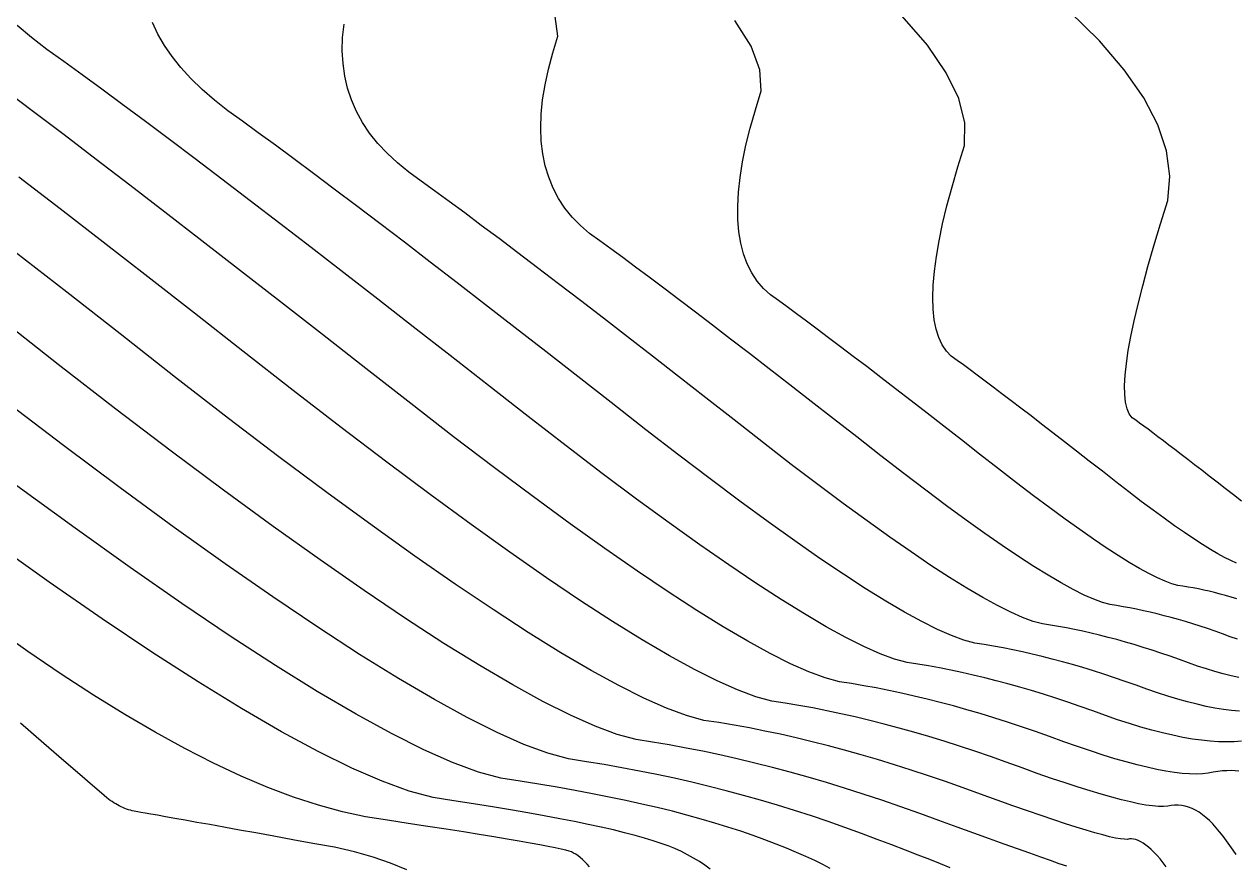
# Model space of a CAD drawing. Header units: inches. Extents: x 1412622.3 to 1412714.6, y 4931530.8 to 4931588.5.
# Drawn here: x 1412662.81 to 1412683.55, y 4931552.06 to 4931566.47 of the extents above; entities that cross this region are included whole.
import ezdxf

# ---------------------------------------------------------------- set-up
doc = ezdxf.new("R2010")
doc.units = ezdxf.units.IN
doc.header["$MEASUREMENT"] = 0

msp = doc.modelspace()

# ---------------------------------------------------------------- linework, layer by layer
for points in [[(1412683.58, 4931555.939), (1412683.454, 4931555.982), (1412683.323, 4931556.03), (1412683.194, 4931556.076), (1412683.066, 4931556.12), (1412682.939, 4931556.162), (1412682.813, 4931556.202), (1412682.689, 4931556.24), (1412682.566, 4931556.276), (1412682.444, 4931556.31), (1412682.323, 4931556.342), (1412682.203, 4931556.373), (1412682.085, 4931556.401), (1412681.967, 4931556.427), (1412681.851, 4931556.452), (1412681.736, 4931556.475), (1412681.622, 4931556.495), (1412681.51, 4931556.514), (1412681.399, 4931556.531), (1412681.268, 4931556.567), (1412681.119, 4931556.622), (1412680.952, 4931556.696), (1412680.765, 4931556.79), (1412680.56, 4931556.902), (1412680.336, 4931557.034), (1412680.093, 4931557.184), (1412679.831, 4931557.354), (1412679.551, 4931557.543), (1412679.251, 4931557.751), (1412678.933, 4931557.978), (1412678.596, 4931558.225), (1412678.241, 4931558.49), (1412677.866, 4931558.775), (1412677.473, 4931559.078), (1412677.061, 4931559.401), (1412676.664, 4931559.712), (1412676.281, 4931560.01), (1412675.914, 4931560.295), (1412675.561, 4931560.569), (1412675.223, 4931560.83), (1412674.9, 4931561.078), (1412674.592, 4931561.314), (1412674.299, 4931561.538), (1412674.02, 4931561.75), (1412673.756, 4931561.949), (1412673.508, 4931562.136), (1412673.274, 4931562.31), (1412673.054, 4931562.472), (1412672.85, 4931562.622), (1412672.661, 4931562.759), (1412672.486, 4931562.884), (1412672.328, 4931563.019), (1412672.186, 4931563.164), (1412672.061, 4931563.319), (1412671.953, 4931563.485), (1412671.861, 4931563.661), (1412671.786, 4931563.846), (1412671.727, 4931564.042), (1412671.685, 4931564.248), (1412671.66, 4931564.465), (1412671.651, 4931564.691), (1412671.658, 4931564.928), (1412671.683, 4931565.174), (1412671.723, 4931565.431), (1412671.781, 4931565.698), (1412671.855, 4931565.975), (1412671.945, 4931566.262), (1412671.895, 4931566.598)], [(1412683.559, 4931557.243), (1412683.464, 4931557.285), (1412683.359, 4931557.338), (1412683.243, 4931557.401), (1412683.116, 4931557.476), (1412682.979, 4931557.561), (1412682.831, 4931557.657), (1412682.672, 4931557.764), (1412682.503, 4931557.881), (1412682.323, 4931558.01), (1412682.133, 4931558.149), (1412681.932, 4931558.299), (1412681.72, 4931558.46), (1412681.498, 4931558.631), (1412681.265, 4931558.814), (1412681.04, 4931558.989), (1412680.824, 4931559.158), (1412680.617, 4931559.319), (1412680.417, 4931559.474), (1412680.226, 4931559.621), (1412680.044, 4931559.762), (1412679.869, 4931559.895), (1412679.704, 4931560.022), (1412679.546, 4931560.141), (1412679.397, 4931560.254), (1412679.256, 4931560.359), (1412679.124, 4931560.458), (1412679, 4931560.549), (1412678.885, 4931560.634), (1412678.778, 4931560.712), (1412678.679, 4931560.782), (1412678.594, 4931560.871), (1412678.521, 4931560.978), (1412678.463, 4931561.103), (1412678.417, 4931561.247), (1412678.385, 4931561.408), (1412678.366, 4931561.588), (1412678.36, 4931561.786), (1412678.368, 4931562.002), (1412678.389, 4931562.237), (1412678.423, 4931562.489), (1412678.47, 4931562.76), (1412678.531, 4931563.049), (1412678.605, 4931563.357), (1412678.693, 4931563.682), (1412678.793, 4931564.026), (1412678.907, 4931564.388), (1412678.912, 4931564.777), (1412678.807, 4931565.193), (1412678.593, 4931565.636), (1412678.269, 4931566.106), (1412677.836, 4931566.604)], [(1412683.647, 4931558.302), (1412683.51, 4931558.408), (1412683.367, 4931558.52), (1412683.229, 4931558.628), (1412683.096, 4931558.732), (1412682.968, 4931558.831), (1412682.845, 4931558.926), (1412682.728, 4931559.017), (1412682.615, 4931559.103), (1412682.508, 4931559.185), (1412682.406, 4931559.263), (1412682.309, 4931559.337), (1412682.217, 4931559.406), (1412682.131, 4931559.471), (1412682.05, 4931559.532), (1412681.973, 4931559.588), (1412681.902, 4931559.64), (1412681.836, 4931559.688), (1412681.776, 4931559.731), (1412681.726, 4931559.797), (1412681.689, 4931559.885), (1412681.663, 4931559.995), (1412681.649, 4931560.127), (1412681.647, 4931560.282), (1412681.656, 4931560.459), (1412681.677, 4931560.658), (1412681.709, 4931560.879), (1412681.753, 4931561.123), (1412681.809, 4931561.389), (1412681.876, 4931561.677), (1412681.956, 4931561.987), (1412682.046, 4931562.32), (1412682.149, 4931562.674), (1412682.263, 4931563.051), (1412682.388, 4931563.45), (1412682.422, 4931563.866), (1412682.364, 4931564.297), (1412682.214, 4931564.743), (1412681.973, 4931565.206), (1412681.639, 4931565.685), (1412681.214, 4931566.18), (1412680.696, 4931566.69)], [(1412683.648, 4931554.194), (1412683.524, 4931554.184), (1412683.393, 4931554.181), (1412683.256, 4931554.184), (1412683.113, 4931554.193), (1412682.962, 4931554.209), (1412682.806, 4931554.231), (1412682.642, 4931554.259), (1412682.473, 4931554.294), (1412682.296, 4931554.335), (1412682.114, 4931554.382), (1412681.924, 4931554.436), (1412681.728, 4931554.495), (1412681.526, 4931554.562), (1412681.317, 4931554.634), (1412681.101, 4931554.713), (1412680.888, 4931554.788), (1412680.676, 4931554.861), (1412680.467, 4931554.93), (1412680.259, 4931554.996), (1412680.053, 4931555.059), (1412679.85, 4931555.119), (1412679.648, 4931555.175), (1412679.448, 4931555.228), (1412679.251, 4931555.279), (1412679.055, 4931555.326), (1412678.861, 4931555.369), (1412678.669, 4931555.41), (1412678.479, 4931555.447), (1412678.291, 4931555.482), (1412678.105, 4931555.513), (1412677.922, 4931555.54), (1412677.707, 4931555.6), (1412677.46, 4931555.691), (1412677.183, 4931555.814), (1412676.875, 4931555.968), (1412676.536, 4931556.154), (1412676.166, 4931556.371), (1412675.764, 4931556.62), (1412675.332, 4931556.901), (1412674.869, 4931557.213), (1412674.374, 4931557.556), (1412673.849, 4931557.932), (1412673.292, 4931558.339), (1412672.704, 4931558.777), (1412672.086, 4931559.247), (1412671.436, 4931559.749), (1412670.755, 4931560.282), (1412670.099, 4931560.795), (1412669.467, 4931561.288), (1412668.86, 4931561.76), (1412668.277, 4931562.211), (1412667.719, 4931562.642), (1412667.185, 4931563.053), (1412666.676, 4931563.443), (1412666.191, 4931563.813), (1412665.731, 4931564.162), (1412665.295, 4931564.491), (1412664.884, 4931564.8), (1412664.498, 4931565.088), (1412664.136, 4931565.356), (1412663.798, 4931565.603), (1412663.485, 4931565.83), (1412663.196, 4931566.036), (1412662.929, 4931566.241), (1412662.684, 4931566.443)], [(1412683.613, 4931554.706), (1412683.478, 4931554.718), (1412683.338, 4931554.737), (1412683.193, 4931554.761), (1412683.042, 4931554.79), (1412682.886, 4931554.825), (1412682.725, 4931554.866), (1412682.559, 4931554.912), (1412682.388, 4931554.963), (1412682.211, 4931555.021), (1412682.029, 4931555.084), (1412681.842, 4931555.152), (1412681.657, 4931555.218), (1412681.473, 4931555.28), (1412681.291, 4931555.341), (1412681.111, 4931555.398), (1412680.932, 4931555.453), (1412680.755, 4931555.504), (1412680.58, 4931555.553), (1412680.406, 4931555.6), (1412680.235, 4931555.643), (1412680.065, 4931555.684), (1412679.896, 4931555.722), (1412679.73, 4931555.757), (1412679.565, 4931555.79), (1412679.402, 4931555.819), (1412679.24, 4931555.846), (1412679.081, 4931555.871), (1412678.894, 4931555.922), (1412678.68, 4931556.001), (1412678.44, 4931556.108), (1412678.172, 4931556.242), (1412677.877, 4931556.403), (1412677.556, 4931556.592), (1412677.207, 4931556.808), (1412676.832, 4931557.052), (1412676.429, 4931557.323), (1412676, 4931557.621), (1412675.544, 4931557.947), (1412675.06, 4931558.301), (1412674.55, 4931558.682), (1412674.013, 4931559.09), (1412673.448, 4931559.526), (1412672.857, 4931559.989), (1412672.287, 4931560.434), (1412671.739, 4931560.862), (1412671.211, 4931561.272), (1412670.705, 4931561.664), (1412670.22, 4931562.038), (1412669.757, 4931562.395), (1412669.315, 4931562.734), (1412668.894, 4931563.055), (1412668.494, 4931563.358), (1412668.116, 4931563.644), (1412667.759, 4931563.912), (1412667.423, 4931564.162), (1412667.109, 4931564.394), (1412666.815, 4931564.609), (1412666.543, 4931564.806), (1412666.293, 4931564.985), (1412666.062, 4931565.167), (1412665.851, 4931565.35), (1412665.66, 4931565.536), (1412665.489, 4931565.723), (1412665.338, 4931565.913), (1412665.206, 4931566.105), (1412665.094, 4931566.298), (1412665.003, 4931566.494)], [(1412683.601, 4931555.284), (1412683.469, 4931555.314), (1412683.332, 4931555.348), (1412683.191, 4931555.387), (1412683.046, 4931555.431), (1412682.896, 4931555.48), (1412682.741, 4931555.533), (1412682.583, 4931555.591), (1412682.425, 4931555.647), (1412682.269, 4931555.7), (1412682.115, 4931555.751), (1412681.962, 4931555.8), (1412681.81, 4931555.846), (1412681.66, 4931555.89), (1412681.512, 4931555.932), (1412681.365, 4931555.971), (1412681.219, 4931556.008), (1412681.075, 4931556.042), (1412680.932, 4931556.075), (1412680.79, 4931556.105), (1412680.651, 4931556.132), (1412680.512, 4931556.157), (1412680.375, 4931556.18), (1412680.24, 4931556.201), (1412680.081, 4931556.245), (1412679.9, 4931556.312), (1412679.696, 4931556.402), (1412679.469, 4931556.516), (1412679.219, 4931556.653), (1412678.946, 4931556.813), (1412678.65, 4931556.996), (1412678.331, 4931557.203), (1412677.99, 4931557.433), (1412677.626, 4931557.686), (1412677.238, 4931557.963), (1412676.828, 4931558.263), (1412676.395, 4931558.586), (1412675.939, 4931558.932), (1412675.461, 4931559.302), (1412674.959, 4931559.695), (1412674.475, 4931560.073), (1412674.01, 4931560.436), (1412673.563, 4931560.783), (1412673.133, 4931561.116), (1412672.722, 4931561.434), (1412672.329, 4931561.736), (1412671.953, 4931562.024), (1412671.596, 4931562.296), (1412671.257, 4931562.554), (1412670.936, 4931562.796), (1412670.633, 4931563.024), (1412670.348, 4931563.236), (1412670.081, 4931563.433), (1412669.833, 4931563.615), (1412669.602, 4931563.782), (1412669.389, 4931563.935), (1412669.195, 4931564.093), (1412669.019, 4931564.257), (1412668.861, 4931564.427), (1412668.721, 4931564.604), (1412668.599, 4931564.787), (1412668.496, 4931564.975), (1412668.411, 4931565.17), (1412668.344, 4931565.371), (1412668.295, 4931565.579), (1412668.265, 4931565.792), (1412668.252, 4931566.011), (1412668.258, 4931566.237), (1412668.282, 4931566.468)], [(1412683.567, 4931556.633), (1412683.471, 4931556.661), (1412683.375, 4931556.688), (1412683.281, 4931556.713), (1412683.187, 4931556.737), (1412683.094, 4931556.759), (1412683.003, 4931556.78), (1412682.912, 4931556.799), (1412682.822, 4931556.817), (1412682.733, 4931556.833), (1412682.645, 4931556.848), (1412682.558, 4931556.861), (1412682.456, 4931556.889), (1412682.339, 4931556.933), (1412682.208, 4931556.991), (1412682.062, 4931557.064), (1412681.901, 4931557.152), (1412681.726, 4931557.255), (1412681.536, 4931557.373), (1412681.331, 4931557.506), (1412681.111, 4931557.653), (1412680.877, 4931557.816), (1412680.628, 4931557.994), (1412680.365, 4931558.187), (1412680.086, 4931558.395), (1412679.793, 4931558.617), (1412679.485, 4931558.855), (1412679.163, 4931559.107), (1412678.852, 4931559.35), (1412678.553, 4931559.584), (1412678.265, 4931559.807), (1412677.989, 4931560.021), (1412677.725, 4931560.225), (1412677.472, 4931560.42), (1412677.231, 4931560.605), (1412677.001, 4931560.78), (1412676.783, 4931560.945), (1412676.577, 4931561.101), (1412676.382, 4931561.247), (1412676.199, 4931561.384), (1412676.027, 4931561.511), (1412675.867, 4931561.628), (1412675.719, 4931561.735), (1412675.582, 4931561.833), (1412675.461, 4931561.945), (1412675.354, 4931562.071), (1412675.262, 4931562.211), (1412675.185, 4931562.366), (1412675.123, 4931562.534), (1412675.076, 4931562.717), (1412675.044, 4931562.914), (1412675.027, 4931563.125), (1412675.024, 4931563.351), (1412675.037, 4931563.59), (1412675.064, 4931563.844), (1412675.107, 4931564.112), (1412675.164, 4931564.394), (1412675.237, 4931564.69), (1412675.324, 4931565.001), (1412675.426, 4931565.325), (1412675.401, 4931565.688), (1412675.25, 4931566.089), (1412674.971, 4931566.529)], [(1412683.602, 4931553.683), (1412683.537, 4931553.689), (1412683.468, 4931553.691), (1412683.396, 4931553.689), (1412683.321, 4931553.684), (1412683.242, 4931553.675), (1412683.16, 4931553.661), (1412683.074, 4931553.644), (1412682.979, 4931553.634), (1412682.874, 4931553.63), (1412682.759, 4931553.633), (1412682.634, 4931553.642), (1412682.499, 4931553.658), (1412682.354, 4931553.681), (1412682.199, 4931553.711), (1412682.034, 4931553.747), (1412681.86, 4931553.789), (1412681.675, 4931553.839), (1412681.481, 4931553.894), (1412681.277, 4931553.957), (1412681.063, 4931554.026), (1412680.839, 4931554.102), (1412680.605, 4931554.185), (1412680.361, 4931554.274), (1412680.119, 4931554.359), (1412679.88, 4931554.441), (1412679.643, 4931554.52), (1412679.408, 4931554.594), (1412679.175, 4931554.665), (1412678.945, 4931554.733), (1412678.716, 4931554.797), (1412678.49, 4931554.857), (1412678.266, 4931554.914), (1412678.045, 4931554.967), (1412677.826, 4931555.017), (1412677.609, 4931555.063), (1412677.394, 4931555.105), (1412677.181, 4931555.144), (1412676.971, 4931555.179), (1412676.763, 4931555.21), (1412676.519, 4931555.278), (1412676.241, 4931555.381), (1412675.927, 4931555.519), (1412675.579, 4931555.694), (1412675.195, 4931555.904), (1412674.776, 4931556.15), (1412674.322, 4931556.432), (1412673.832, 4931556.749), (1412673.308, 4931557.103), (1412672.748, 4931557.492), (1412672.154, 4931557.916), (1412671.524, 4931558.377), (1412670.859, 4931558.873), (1412670.159, 4931559.405), (1412669.424, 4931559.973), (1412668.653, 4931560.576), (1412667.911, 4931561.156), (1412667.196, 4931561.714), (1412666.508, 4931562.248), (1412665.849, 4931562.759), (1412665.217, 4931563.247), (1412664.613, 4931563.711), (1412664.037, 4931564.153), (1412663.489, 4931564.571), (1412662.968, 4931564.967), (1412662.475, 4931565.339)], [(1412683.556, 4931552.256), (1412683.502, 4931552.33), (1412683.447, 4931552.406), (1412683.39, 4931552.486), (1412683.332, 4931552.567), (1412683.273, 4931552.643), (1412683.215, 4931552.713), (1412683.156, 4931552.777), (1412683.097, 4931552.836), (1412683.038, 4931552.888), (1412682.979, 4931552.935), (1412682.92, 4931552.976), (1412682.861, 4931553.011), (1412682.801, 4931553.04), (1412682.742, 4931553.063), (1412682.682, 4931553.08), (1412682.623, 4931553.092), (1412682.563, 4931553.097), (1412682.503, 4931553.097), (1412682.444, 4931553.091), (1412682.384, 4931553.079), (1412682.31, 4931553.074), (1412682.224, 4931553.076), (1412682.124, 4931553.085), (1412682.011, 4931553.101), (1412681.885, 4931553.123), (1412681.745, 4931553.153), (1412681.593, 4931553.19), (1412681.426, 4931553.234), (1412681.247, 4931553.284), (1412681.054, 4931553.342), (1412680.849, 4931553.407), (1412680.629, 4931553.478), (1412680.397, 4931553.557), (1412680.151, 4931553.643), (1412679.892, 4931553.735), (1412679.62, 4931553.835), (1412679.35, 4931553.93), (1412679.083, 4931554.022), (1412678.819, 4931554.109), (1412678.556, 4931554.192), (1412678.296, 4931554.272), (1412678.039, 4931554.347), (1412677.784, 4931554.419), (1412677.532, 4931554.486), (1412677.282, 4931554.549), (1412677.035, 4931554.609), (1412676.79, 4931554.664), (1412676.548, 4931554.715), (1412676.308, 4931554.762), (1412676.071, 4931554.806), (1412675.836, 4931554.845), (1412675.604, 4931554.88), (1412675.332, 4931554.955), (1412675.021, 4931555.07), (1412674.671, 4931555.225), (1412674.282, 4931555.42), (1412673.853, 4931555.655), (1412673.386, 4931555.929), (1412672.879, 4931556.244), (1412672.333, 4931556.598), (1412671.747, 4931556.992), (1412671.123, 4931557.427), (1412670.459, 4931557.901), (1412669.756, 4931558.415), (1412669.013, 4931558.969), (1412668.232, 4931559.562), (1412667.411, 4931560.196), (1412666.551, 4931560.87), (1412665.722, 4931561.518), (1412664.924, 4931562.14), (1412664.157, 4931562.736), (1412663.421, 4931563.306), (1412662.716, 4931563.851)], [(1412682.36, 4931552.044), (1412682.306, 4931552.114), (1412682.253, 4931552.178), (1412682.201, 4931552.236), (1412682.151, 4931552.289), (1412682.102, 4931552.337), (1412682.054, 4931552.379), (1412682.008, 4931552.416), (1412681.964, 4931552.447), (1412681.921, 4931552.473), (1412681.879, 4931552.493), (1412681.839, 4931552.508), (1412681.8, 4931552.518), (1412681.763, 4931552.522), (1412681.727, 4931552.52), (1412681.693, 4931552.513), (1412681.642, 4931552.514), (1412681.574, 4931552.521), (1412681.49, 4931552.536), (1412681.389, 4931552.559), (1412681.271, 4931552.588), (1412681.137, 4931552.625), (1412680.986, 4931552.669), (1412680.818, 4931552.721), (1412680.634, 4931552.78), (1412680.434, 4931552.846), (1412680.216, 4931552.919), (1412679.982, 4931553), (1412679.731, 4931553.088), (1412679.464, 4931553.183), (1412679.18, 4931553.286), (1412678.88, 4931553.396), (1412678.582, 4931553.501), (1412678.287, 4931553.602), (1412677.994, 4931553.698), (1412677.705, 4931553.791), (1412677.418, 4931553.878), (1412677.134, 4931553.962), (1412676.853, 4931554.04), (1412676.574, 4931554.115), (1412676.298, 4931554.185), (1412676.025, 4931554.25), (1412675.755, 4931554.311), (1412675.487, 4931554.368), (1412675.222, 4931554.42), (1412674.96, 4931554.468), (1412674.701, 4931554.511), (1412674.445, 4931554.55), (1412674.145, 4931554.633), (1412673.801, 4931554.76), (1412673.415, 4931554.931), (1412672.985, 4931555.146), (1412672.512, 4931555.405), (1412671.996, 4931555.708), (1412671.436, 4931556.056), (1412670.833, 4931556.447), (1412670.186, 4931556.882), (1412669.497, 4931557.362), (1412668.764, 4931557.885), (1412667.988, 4931558.453), (1412667.168, 4931559.064), (1412666.305, 4931559.72), (1412665.399, 4931560.42), (1412664.449, 4931561.164), (1412663.534, 4931561.879), (1412662.653, 4931562.566)], [(1412680.657, 4931552.053), (1412680.528, 4931552.097), (1412680.379, 4931552.149), (1412680.21, 4931552.208), (1412680.021, 4931552.275), (1412679.813, 4931552.349), (1412679.584, 4931552.432), (1412679.335, 4931552.521), (1412679.066, 4931552.619), (1412678.777, 4931552.724), (1412678.468, 4931552.836), (1412678.139, 4931552.956), (1412677.813, 4931553.072), (1412677.49, 4931553.182), (1412677.17, 4931553.288), (1412676.853, 4931553.389), (1412676.54, 4931553.485), (1412676.229, 4931553.576), (1412675.921, 4931553.662), (1412675.616, 4931553.743), (1412675.314, 4931553.82), (1412675.015, 4931553.892), (1412674.719, 4931553.958), (1412674.427, 4931554.02), (1412674.137, 4931554.077), (1412673.85, 4931554.13), (1412673.566, 4931554.177), (1412673.286, 4931554.22), (1412672.957, 4931554.31), (1412672.582, 4931554.449), (1412672.159, 4931554.637), (1412671.688, 4931554.872), (1412671.171, 4931555.156), (1412670.606, 4931555.487), (1412669.993, 4931555.867), (1412669.333, 4931556.296), (1412668.626, 4931556.772), (1412667.871, 4931557.297), (1412667.069, 4931557.87), (1412666.219, 4931558.491), (1412665.322, 4931559.16), (1412664.378, 4931559.878), (1412663.386, 4931560.643), (1412662.347, 4931561.457)], [(1412678.662, 4931552.023), (1412678.496, 4931552.092), (1412678.313, 4931552.166), (1412678.113, 4931552.245), (1412677.896, 4931552.329), (1412677.662, 4931552.418), (1412677.41, 4931552.512), (1412677.142, 4931552.611), (1412676.857, 4931552.715), (1412676.571, 4931552.816), (1412676.283, 4931552.913), (1412675.994, 4931553.006), (1412675.704, 4931553.096), (1412675.413, 4931553.182), (1412675.12, 4931553.264), (1412674.827, 4931553.343), (1412674.532, 4931553.418), (1412674.235, 4931553.49), (1412673.938, 4931553.558), (1412673.639, 4931553.622), (1412673.339, 4931553.683), (1412673.038, 4931553.74), (1412672.735, 4931553.793), (1412672.431, 4931553.843), (1412672.126, 4931553.889), (1412671.77, 4931553.988), (1412671.362, 4931554.139), (1412670.903, 4931554.342), (1412670.392, 4931554.598), (1412669.829, 4931554.906), (1412669.216, 4931555.266), (1412668.55, 4931555.679), (1412667.833, 4931556.144), (1412667.065, 4931556.662), (1412666.245, 4931557.232), (1412665.374, 4931557.854), (1412664.451, 4931558.529), (1412663.477, 4931559.256), (1412662.451, 4931560.035)], [(1412676.606, 4931552.014), (1412676.478, 4931552.082), (1412676.34, 4931552.15), (1412676.19, 4931552.219), (1412676.03, 4931552.29), (1412675.86, 4931552.361), (1412675.678, 4931552.433), (1412675.487, 4931552.506), (1412675.284, 4931552.58), (1412675.074, 4931552.653), (1412674.855, 4931552.724), (1412674.629, 4931552.793), (1412674.395, 4931552.861), (1412674.153, 4931552.928), (1412673.903, 4931552.993), (1412673.645, 4931553.056), (1412673.379, 4931553.118), (1412673.105, 4931553.178), (1412672.824, 4931553.237), (1412672.534, 4931553.295), (1412672.237, 4931553.351), (1412671.931, 4931553.405), (1412671.618, 4931553.458), (1412671.297, 4931553.509), (1412670.967, 4931553.559), (1412670.583, 4931553.666), (1412670.142, 4931553.829), (1412669.647, 4931554.048), (1412669.095, 4931554.324), (1412668.488, 4931554.656), (1412667.825, 4931555.046), (1412667.107, 4931555.491), (1412666.334, 4931555.993), (1412665.504, 4931556.552), (1412664.619, 4931557.167), (1412663.679, 4931557.839), (1412662.683, 4931558.567)], [(1412674.551, 4931552.005), (1412674.461, 4931552.071), (1412674.366, 4931552.134), (1412674.268, 4931552.194), (1412674.165, 4931552.251), (1412674.058, 4931552.304), (1412673.946, 4931552.355), (1412673.831, 4931552.402), (1412673.711, 4931552.445), (1412673.577, 4931552.49), (1412673.428, 4931552.535), (1412673.264, 4931552.581), (1412673.086, 4931552.627), (1412672.893, 4931552.674), (1412672.685, 4931552.721), (1412672.463, 4931552.769), (1412672.227, 4931552.818), (1412671.976, 4931552.867), (1412671.71, 4931552.917), (1412671.429, 4931552.967), (1412671.134, 4931553.019), (1412670.825, 4931553.07), (1412670.501, 4931553.123), (1412670.162, 4931553.175), (1412669.808, 4931553.229), (1412669.4, 4931553.34), (1412668.936, 4931553.508), (1412668.416, 4931553.733), (1412667.842, 4931554.016), (1412667.212, 4931554.356), (1412666.527, 4931554.753), (1412665.786, 4931555.208), (1412664.99, 4931555.72), (1412664.139, 4931556.289), (1412663.232, 4931556.915), (1412662.27, 4931557.599)], [(1412672.485, 4931552.042), (1412672.445, 4931552.088), (1412672.406, 4931552.13), (1412672.366, 4931552.168), (1412672.327, 4931552.202), (1412672.289, 4931552.232), (1412672.251, 4931552.258), (1412672.213, 4931552.279), (1412672.175, 4931552.297), (1412672.138, 4931552.311), (1412672.079, 4931552.327), (1412672, 4931552.346), (1412671.899, 4931552.368), (1412671.776, 4931552.392), (1412671.633, 4931552.42), (1412671.468, 4931552.449), (1412671.282, 4931552.482), (1412671.074, 4931552.518), (1412670.846, 4931552.556), (1412670.596, 4931552.597), (1412670.325, 4931552.64), (1412670.032, 4931552.686), (1412669.718, 4931552.735), (1412669.383, 4931552.787), (1412669.027, 4931552.842), (1412668.649, 4931552.899), (1412668.256, 4931552.984), (1412667.846, 4931553.096), (1412667.42, 4931553.235), (1412666.979, 4931553.402), (1412666.521, 4931553.597), (1412666.047, 4931553.819), (1412665.557, 4931554.069), (1412665.051, 4931554.346), (1412664.529, 4931554.65), (1412663.991, 4931554.982), (1412663.437, 4931555.342), (1412662.867, 4931555.729), (1412662.281, 4931556.143)], [(1412669.356, 4931551.993), (1412669.08, 4931552.106), (1412668.782, 4931552.208), (1412668.461, 4931552.298), (1412668.117, 4931552.377), (1412667.749, 4931552.444), (1412667.403, 4931552.507), (1412667.078, 4931552.566), (1412666.773, 4931552.622), (1412666.49, 4931552.673), (1412666.227, 4931552.721), (1412665.985, 4931552.765), (1412665.765, 4931552.804), (1412665.565, 4931552.84), (1412665.386, 4931552.873), (1412665.228, 4931552.901), (1412665.091, 4931552.925), (1412664.975, 4931552.945), (1412664.88, 4931552.962), (1412664.806, 4931552.975), (1412664.752, 4931552.983), (1412664.72, 4931552.988), (1412664.688, 4931552.994), (1412664.655, 4931553.002), (1412664.624, 4931553.01), (1412664.592, 4931553.02), (1412664.56, 4931553.03), (1412664.528, 4931553.042), (1412664.497, 4931553.056), (1412664.466, 4931553.07), (1412664.435, 4931553.085), (1412664.404, 4931553.102), (1412664.373, 4931553.12), (1412664.342, 4931553.139), (1412664.311, 4931553.159), (1412664.281, 4931553.18), (1412664.25, 4931553.203), (1412664.22, 4931553.226), (1412664.128, 4931553.304), (1412663.975, 4931553.435), (1412663.76, 4931553.621), (1412663.483, 4931553.86), (1412663.145, 4931554.153), (1412662.745, 4931554.5)]]:
    msp.add_lwpolyline(points)

doc.saveas('drawing.dxf')
